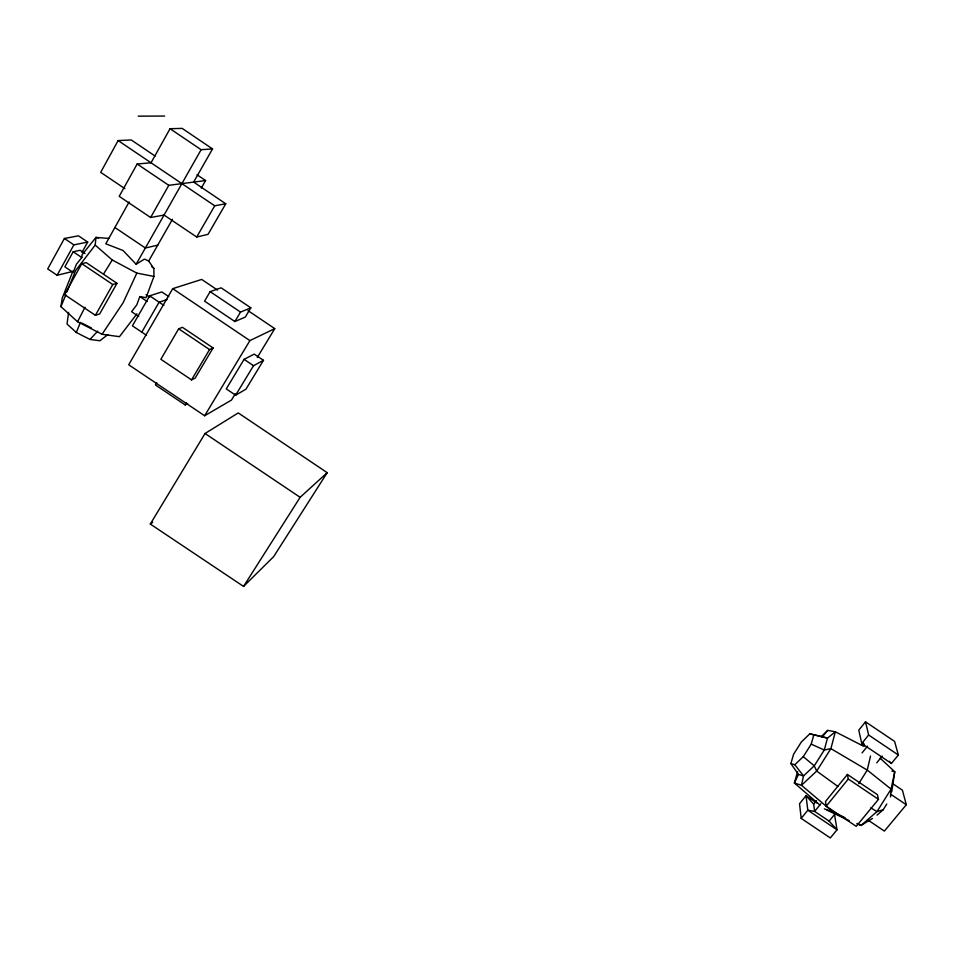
<?xml version="1.0" encoding="UTF-8"?>
<svg xmlns="http://www.w3.org/2000/svg" width="954" height="954" viewBox="0 0 954 954"><rect width="100%" height="100%" fill="white"/><g stroke="black" fill="none" stroke-linecap="round" stroke-linejoin="round"><path stroke-width="1.43" d="M890.476 796.972L891.072 789.113L894.769 771.774L880.184 758.203M66.911 291.96L75.593 270.566L95.209 245.083L95.96 237.415L108.756 238.417M84.989 253.549L80.124 250.282L73.196 251.761L64.872 266.846L73.172 272.427L76.403 264.27L81.794 257.544L82.139 254.694L95.96 237.415L98.656 238.011M68.593 312.411L67.042 324.038L76.32 332.493L89.998 339.445L99.884 340.757L107.826 334.663M136.935 313.83L119.465 336.679L102.054 334.27L77.56 321.748L60.961 306.675L62.201 298.22L73.029 270.876M891.74 791.856L894.769 771.774L891.907 771.094M870.525 756.057L867.246 770.093L858.719 783.639M813.869 734.699L809.755 733.876L801.408 741.938L793.621 754.185L790.866 763.617L794.813 764.726L803.268 756.653L811.222 744.132L813.869 734.699L827.5 738.086L835.358 731.79L864.026 746.445M797.592 771.762L794.384 782.995L819.915 805.045M129.1 202.01L105.787 243.819L122.983 250.461L136.148 264.246L144.483 259.094L148.669 261.026L153.856 268.444L153.952 276.445L146.057 297.672L139.844 296.575L136.78 304.863L131.58 311.684L138.676 316.454M60.961 306.675L65.838 294.643M76.32 332.493L80.434 322.357M153.952 276.445L136.839 273.094L123.221 302.585L102.054 334.27M790.866 763.617L798.45 774.409L794.384 782.995L801.467 785.285L833.069 812.009L845.101 817.733M77.56 321.748L85.025 307.212M81.961 252.416L87.696 242.066L78.419 235.817L64.395 238.488L47.7 268.921L57.121 275.253L71.216 271.818M155.12 156.062L131.27 139.976L118.129 140.56L100.695 172.34L124.891 188.653M57.121 275.253L73.875 244.868L87.696 242.066M81.794 263.674L64.598 294.631L95.388 315.309L99.693 313.914L116.996 283.314L86.242 262.624L81.794 263.674L112.775 284.507L116.996 283.314M137.161 163.993L119.202 196.333L150.625 217.5L164.064 215.055L196.703 237.021L208.044 234.35L225.752 203.774L193.638 182.095L212.539 148.919L182.142 128.385L170.05 128.718L151.018 162.8L137.161 163.993L168.786 185.326L205.599 180.544L201.294 188.069M95.388 315.309L112.775 284.507M150.625 217.5L168.786 185.326M136.148 264.246L201.127 149.706L212.539 148.919M148.669 261.026L172.459 219.325M168.775 296.611L161.834 291.936L149.647 295.823L132.415 325.839L146.511 335.307M141.812 332.147L159.103 302.191L167.093 299.508M196.703 237.021L214.733 205.79L225.752 203.774M217.524 290.088L201.688 279.427L172.722 288.668L128.707 364.774L204.657 415.753L231.476 400.072L235.268 393.799M178.672 328.808L160.856 359.276L191.539 379.895L195.188 378.058L213.1 347.936L182.441 327.317L178.672 328.808L209.558 349.569L213.1 347.936M156.73 382.649L155.395 384.939L185.159 404.925L187.664 403.566M210.142 291.638L204.573 301.142L234.875 321.534L245.285 317.086L250.83 307.82L221.113 287.81L210.142 291.638L240.515 312.077L250.83 307.82M191.539 379.895L209.558 349.569M185.159 404.925L186.519 402.648M234.875 321.534L240.515 312.077M204.657 415.753L249.9 340.602L274.752 328.629L247.968 310.587M244.093 359.348L226.265 388.898L235.638 395.183L245.905 389.232L263.471 360.326L254.253 354.113L244.093 359.348L253.514 365.692L263.471 360.326M150.303 524.056L205.038 433.498L238.25 412.927L327.198 472.671L273.655 556.647L243.556 586.424L150.303 524.056L152.712 522.327M257.294 357.464L274.752 328.629M235.638 395.183L253.514 365.692M103.688 273.762L112.25 260.001L95.209 245.083M877.024 815.121L883.165 809.791L886.767 804.043M243.556 586.424L300.14 497.308L327.198 472.671M865.516 721.82L858.791 730.156L861.76 743.5L891.418 763.462L898.346 755.019L894.602 741.413L865.516 721.82L868.641 735.009L898.346 755.019M834.607 814.895L837.016 829.813L830.338 837.958L801.193 818.389L807.811 810.208L806.011 795.684L816.731 802.886M868.641 735.009L861.76 743.5L864.419 744.132M820.845 803.745L814.633 811.401L807.811 810.208L837.016 829.813L829.133 821.132L814.633 811.401L813.655 804.103L816.445 800.656M861.45 745.026L863.251 742.808M862.046 752.921L867.496 746.195M847.414 774.469L825.508 801.467L826.212 806.178L856.239 826.343L878.491 799.333L877.418 794.646L847.414 774.469L848.285 779.024L878.491 799.333M826.212 806.178L848.285 779.024M829.133 821.132L835.358 813.5M876.738 762.806L882.211 756.105M892.574 783.568L902.412 790.186L906.3 804.747L884.382 831.089L867.58 819.796M822.169 737.001L827.738 730.382L835.358 731.79L830.886 748.628L816.696 771.059L801.467 785.285L803.518 775.924L814.263 765.823L824.28 750.023L827.5 738.086L809.755 733.876M89.998 339.445L97.702 331.181M821.358 736.476L827.738 730.382M872.469 818.449L861.152 825.377L857.121 823.91M883.165 809.791L876.988 811.58L861.152 825.377L857.133 823.469M157.756 245.142L145.366 248.016L114.874 227.481M138.211 116.161L164.648 116.042M798.45 774.409L803.518 775.924L794.813 764.726M824.351 808.885L833.069 812.009M811.222 744.132L824.28 750.023L830.886 748.628L867.246 770.093L891.072 789.113L876.988 811.58L870.799 807.859M826.963 810.113L849.179 820.595M81.662 322.989L91.536 328.033M112.25 260.001L136.839 273.094M64.395 238.488L73.875 244.868M149.647 295.823L163.826 305.363M890.595 794.181L906.3 804.747M146.057 294.631L149.695 297.076M73.196 251.761L81.794 257.544M139.844 296.575L147.202 301.524M205.038 433.498L300.14 497.308M196.989 174.737L205.599 180.544M118.129 140.56L214.733 205.79M172.722 288.668L249.9 340.602M170.05 128.718L201.127 149.706M837.97 786.501L816.696 771.059L814.263 765.823L803.268 756.653M151.626 266.524L153.856 268.444M889.343 761.34L891.418 763.462M813.655 804.103L806.011 795.684L799.535 803.733L801.193 818.389"/></g></svg>
